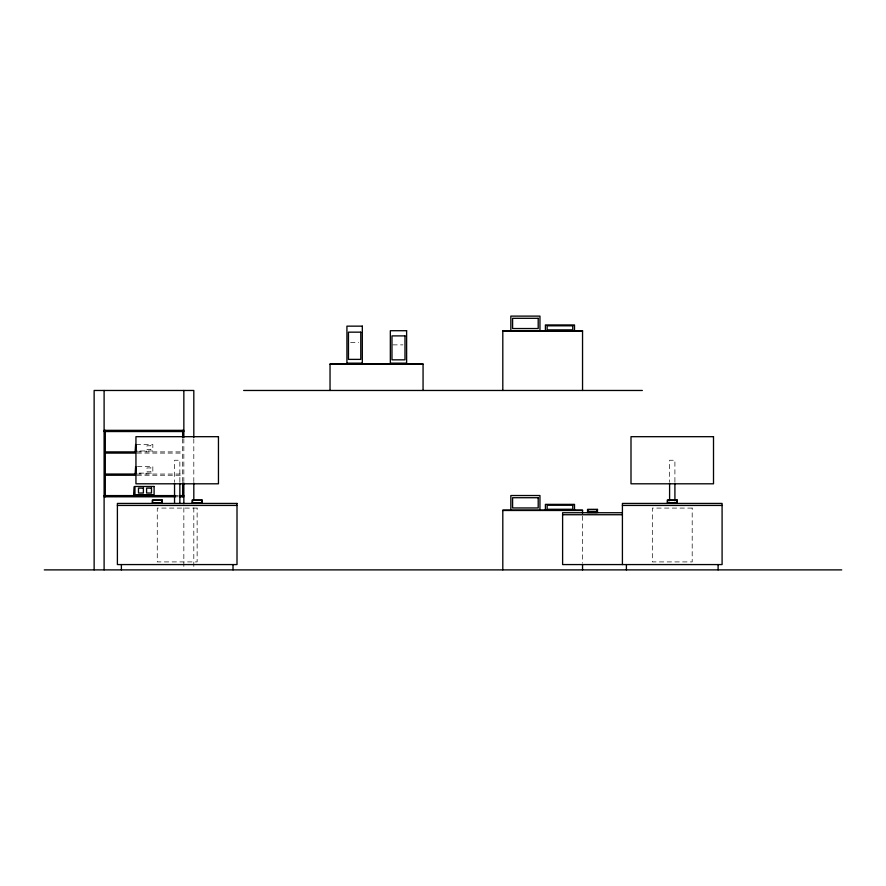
<?xml version="1.0" encoding="UTF-8"?>
<svg xmlns="http://www.w3.org/2000/svg" width="886" height="886" viewBox="0 0 886 886"><rect width="100%" height="100%" fill="white"/><g stroke="black" fill="none" stroke-linecap="round" stroke-linejoin="round"><path stroke-width="0.66" stroke-dasharray="4.43 3.32" d="M350.579 342.361L358.664 342.361M392.786 344.875L402.909 344.875M136.178 444.462L152.835 444.462L152.835 450.963L136.178 450.963M137.064 451.893L182.649 451.893M137.064 453.089L182.649 453.089M137.463 466.623L152.835 466.623L152.835 473.113L136.178 473.113M137.064 474.043L182.649 474.043M137.064 475.239L182.649 475.239M175.594 495.595L178.341 495.595M175.594 496.791L178.341 496.791M674.91 481.84L674.91 460.244L669.594 460.244L669.594 481.84M582.545 516.006L582.545 562.975M193.812 438.78L193.812 481.563M193.812 507.778L193.812 568.502M183.845 438.648L183.845 481.563M183.845 507.778L183.845 568.502M182.649 438.648L182.649 481.563M179.858 481.84L179.858 460.244L174.542 460.244L174.542 481.84M146.19 450.963L146.19 451.893M146.19 473.113L146.19 474.043M139.988 450.963L139.988 451.893M139.988 473.113L139.988 474.043M150.886 445.769L146.987 445.769L146.987 449.656L150.886 449.656L150.886 445.769M150.886 467.919L146.987 467.919L146.987 471.817L150.886 471.817L150.886 467.919M197.135 508.088L157.265 508.088L157.265 561.912L197.135 561.912L197.135 508.088M692.188 508.088L652.317 508.088L652.317 561.912L692.188 561.912L692.188 508.088"/><path stroke-width="1.33" d="M502.805 331.065L582.545 331.065M330.035 364.29L423.065 364.29M243.65 390.471L642.35 390.471M104.105 430.341L183.845 430.341M104.105 431.537L183.845 431.537M105.301 451.893L135.691 451.893L135.647 444.462L135.115 451.893M105.301 453.089L135.691 453.089M105.301 474.043L135.691 474.043L135.647 466.623L135.115 474.043M105.301 475.239L135.691 475.239M104.105 495.595L175.594 495.595M179.725 495.595L183.845 495.595M104.105 496.791L175.594 496.791M179.725 496.791L183.845 496.791M117.395 505.43L237.005 505.43M622.415 505.43L722.09 505.43M502.805 510.48L582.545 510.48M588.525 511.698L596.5 511.698M622.415 512.739L562.61 512.739L562.61 564.57L722.09 564.57L722.09 503.436L622.415 503.436L622.415 564.57M562.61 514.733L622.415 514.733M44.3 569.886L841.7 569.886M718.103 564.57L718.103 569.886M674.91 483.191L674.91 500.734M669.594 483.191L669.594 500.734M626.402 564.57L626.402 569.886M582.545 390.471L582.545 330.666L502.805 330.666L502.805 390.471M582.545 513.238L582.545 510.081L502.805 510.081L502.805 569.886M582.545 564.36L582.545 569.886M574.505 330.733L574.505 324.952L545.399 324.952L545.399 330.733M574.505 510.148L574.505 504.367L545.399 504.367L545.399 510.148M539.951 330.733L539.951 316.114L510.845 316.114L510.845 330.733M539.951 510.148L539.951 495.529L510.845 495.529L510.845 510.148M423.065 390.471L423.065 363.891L330.035 363.891L330.035 390.471M406.297 363.16L406.297 363.958M390.66 363.16L390.66 363.958M362.009 363.16L362.009 363.958M347.234 363.16L347.234 363.958M233.018 564.57L233.018 569.886M193.812 437.396L193.812 390.471L94.137 390.471L94.137 569.886M193.812 482.936L193.812 499.505M183.845 390.471L183.845 437.396M183.845 482.936L183.845 503.691M182.649 430.341L182.649 437.263M182.649 482.948L182.649 496.791M179.858 483.191L179.858 503.436M174.542 483.191L174.542 503.436M146.511 494.665L146.511 495.595M139.423 494.665L139.423 495.595M134.384 495.595L134.384 486.48L133.852 495.595M121.382 564.57L121.382 569.886M105.301 430.341L105.301 496.791M104.105 390.471L104.105 569.886M538.201 318.307L512.595 318.307L512.595 328.54L538.201 328.54L538.201 318.307M572.755 325.815L547.149 325.815L547.149 329.869L572.755 329.869L572.755 325.815M362.319 326.148L346.924 326.148L346.924 363.16L362.319 363.16L362.319 326.148M406.619 330.711L390.338 330.711L390.338 363.16L406.619 363.16L406.619 330.711M360.779 332.161L348.464 332.161L348.464 359.384L360.779 359.384L360.779 332.161M404.991 335.894L391.966 335.894L391.966 359.838L404.991 359.838L404.991 335.894M218.454 436.687L135.946 436.687L135.946 483.8L218.454 483.8L218.454 436.687M713.507 436.687L630.998 436.687L630.998 483.8L713.507 483.8L713.507 436.687M154.098 486.48L134.916 486.48L134.916 494.665L154.098 494.665L154.098 486.48M143.388 488.12L138.482 488.12L138.482 493.026L143.388 493.026L143.388 488.12M151.495 488.12L146.589 488.12L146.589 493.026L151.495 493.026L151.495 488.12M538.201 497.722L512.595 497.722L512.595 507.955L538.201 507.955L538.201 497.722M162.249 500.081L152.281 500.081L152.281 503.237L162.249 503.237L162.249 500.081M202.119 500.081L192.151 500.081L192.151 503.237L202.119 503.237L202.119 500.081M677.236 500.081L667.269 500.081L667.269 503.237L677.236 503.237L677.236 500.081M161.85 500.313L152.68 500.313L152.68 502.971L161.85 502.971L161.85 500.313M201.72 500.313L192.55 500.313L192.55 502.971L201.72 502.971L201.72 500.313M676.838 500.313L667.667 500.313L667.667 502.971L676.838 502.971L676.838 500.313M237.005 503.436L117.395 503.436L117.395 564.57L237.005 564.57L237.005 503.436M572.755 505.23L547.149 505.23L547.149 509.284L572.755 509.284L572.755 505.23M597.496 509.384L587.529 509.384L587.529 512.54L597.496 512.54L597.496 509.384M597.098 509.616L587.927 509.616L587.927 512.274L597.098 512.274L597.098 509.616"/></g></svg>
